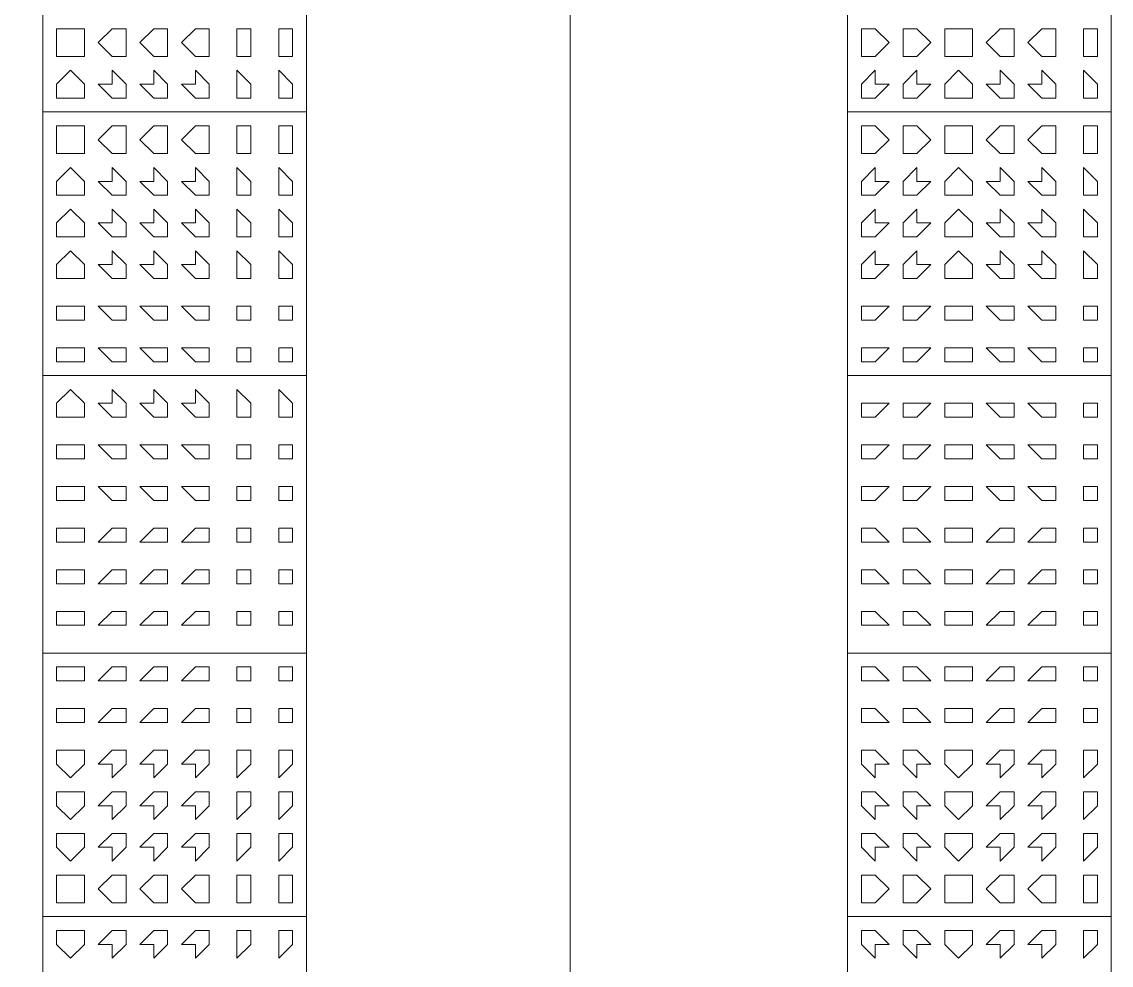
# Model space of a CAD drawing. Header units: millimetres. Extents: x -4011 to 126995, y -1911 to 106700.
# Drawn here: x 91780 to 93000, y 54785 to 55842 of the extents above; entities that cross this region are included whole.
import ezdxf

# ---------------------------------------------------------------- set-up
doc = ezdxf.new("R2010")
doc.units = ezdxf.units.MM
doc.layers.add('PDF_형상', color=7, linetype='Continuous')

msp = doc.modelspace()

# ---------------------------------------------------------------- linework, layer by layer
at = {"layer": 'PDF_형상', "lineweight": 5}
msp.add_lwpolyline([(92393.8, 50378.2), (92393.8, 61740.9), (87854.9, 61740.9), (86456, 60932.6)], dxfattribs=at)
for points in [[(91803.1, 55740.9), (91803.1, 56036.3), (92098.4, 56036.3), (92098.4, 55740.9)], [(92704.7, 56036.3), (92704.7, 55740.9), (93000, 55740.9), (93000, 56036.3)], [(91849.7, 55818.7), (91849.7, 55834.2), (91834.2, 55834.2), (91818.7, 55834.2), (91818.7, 55818.7), (91818.7, 55803.1), (91834.2, 55803.1), (91849.7, 55803.1)], [(91896.4, 55818.7), (91896.4, 55834.2), (91880.8, 55834.2), (91865.3, 55818.7), (91880.8, 55803.1), (91896.4, 55803.1)], [(91943, 55818.7), (91943, 55834.2), (91927.5, 55834.2), (91911.9, 55818.7), (91927.5, 55803.1), (91943, 55803.1)], [(91989.6, 55818.7), (91989.6, 55834.2), (91974.1, 55834.2), (91958.5, 55818.7), (91974.1, 55803.1), (91989.6, 55803.1)], [(92036.3, 55818.7), (92036.3, 55834.2), (92020.7, 55834.2), (92020.7, 55818.7), (92020.7, 55803.1), (92036.3, 55803.1)], [(92082.9, 55818.7), (92082.9, 55834.2), (92067.4, 55834.2), (92067.4, 55818.7), (92067.4, 55803.1), (92082.9, 55803.1)], [(92751.3, 55818.7), (92735.7, 55834.2), (92720.2, 55834.2), (92720.2, 55818.7), (92720.2, 55803.1), (92735.7, 55803.1)], [(92797.9, 55818.7), (92782.4, 55834.2), (92766.8, 55834.2), (92766.8, 55818.7), (92766.8, 55803.1), (92782.4, 55803.1)], [(92844.6, 55818.7), (92844.6, 55834.2), (92829, 55834.2), (92813.5, 55834.2), (92813.5, 55818.7), (92813.5, 55803.1), (92829, 55803.1), (92844.6, 55803.1)], [(92891.2, 55818.7), (92891.2, 55834.2), (92875.6, 55834.2), (92860.1, 55818.7), (92875.6, 55803.1), (92891.2, 55803.1)], [(92937.8, 55818.7), (92937.8, 55834.2), (92922.3, 55834.2), (92906.7, 55818.7), (92922.3, 55803.1), (92937.8, 55803.1)], [(92984.5, 55818.7), (92984.5, 55834.2), (92968.9, 55834.2), (92968.9, 55818.7), (92968.9, 55803.1), (92984.5, 55803.1)], [(91849.7, 55772), (91834.2, 55787.6), (91818.7, 55772), (91818.7, 55756.5), (91834.2, 55756.5), (91849.7, 55756.5)], [(91896.4, 55772), (91880.8, 55787.6), (91880.8, 55772), (91865.3, 55772), (91880.8, 55756.5), (91896.4, 55756.5)], [(91943, 55772), (91927.5, 55787.6), (91927.5, 55772), (91911.9, 55772), (91927.5, 55756.5), (91943, 55756.5)], [(91989.6, 55772), (91974.1, 55787.6), (91974.1, 55772), (91958.5, 55772), (91974.1, 55756.5), (91989.6, 55756.5)], [(92036.3, 55772), (92020.7, 55787.6), (92020.7, 55772), (92020.7, 55756.5), (92036.3, 55756.5)], [(92082.9, 55772), (92067.4, 55787.6), (92067.4, 55772), (92067.4, 55756.5), (92082.9, 55756.5)], [(92751.3, 55772), (92735.7, 55772), (92735.7, 55787.6), (92720.2, 55772), (92720.2, 55756.5), (92735.7, 55756.5)], [(92797.9, 55772), (92782.4, 55772), (92782.4, 55787.6), (92766.8, 55772), (92766.8, 55756.5), (92782.4, 55756.5)], [(92844.6, 55772), (92829, 55787.6), (92813.5, 55772), (92813.5, 55756.5), (92829, 55756.5), (92844.6, 55756.5)], [(92891.2, 55772), (92875.6, 55787.6), (92875.6, 55772), (92860.1, 55772), (92875.6, 55756.5), (92891.2, 55756.5)], [(92937.8, 55772), (92922.3, 55787.6), (92922.3, 55772), (92906.7, 55772), (92922.3, 55756.5), (92937.8, 55756.5)], [(92984.5, 55772), (92968.9, 55787.6), (92968.9, 55772), (92968.9, 55756.5), (92984.5, 55756.5)], [(91803.1, 55445.6), (91803.1, 55740.9), (92098.4, 55740.9), (92098.4, 55445.6)], [(92704.7, 55740.9), (92704.7, 55445.6), (93000, 55445.6), (93000, 55740.9)], [(91849.7, 55709.8), (91849.7, 55725.4), (91834.2, 55725.4), (91818.7, 55725.4), (91818.7, 55709.8), (91818.7, 55694.3), (91834.2, 55694.3), (91849.7, 55694.3)], [(91896.4, 55709.8), (91896.4, 55725.4), (91880.8, 55725.4), (91865.3, 55709.8), (91880.8, 55694.3), (91896.4, 55694.3)], [(91943, 55709.8), (91943, 55725.4), (91927.5, 55725.4), (91911.9, 55709.8), (91927.5, 55694.3), (91943, 55694.3)], [(91989.6, 55709.8), (91989.6, 55725.4), (91974.1, 55725.4), (91958.5, 55709.8), (91974.1, 55694.3), (91989.6, 55694.3)], [(92036.3, 55709.8), (92036.3, 55725.4), (92020.7, 55725.4), (92020.7, 55709.8), (92020.7, 55694.3), (92036.3, 55694.3)], [(92082.9, 55709.8), (92082.9, 55725.4), (92067.4, 55725.4), (92067.4, 55709.8), (92067.4, 55694.3), (92082.9, 55694.3)], [(92751.3, 55709.8), (92735.7, 55725.4), (92720.2, 55725.4), (92720.2, 55709.8), (92720.2, 55694.3), (92735.7, 55694.3)], [(92797.9, 55709.8), (92782.4, 55725.4), (92766.8, 55725.4), (92766.8, 55709.8), (92766.8, 55694.3), (92782.4, 55694.3)], [(92844.6, 55709.8), (92844.6, 55725.4), (92829, 55725.4), (92813.5, 55725.4), (92813.5, 55709.8), (92813.5, 55694.3), (92829, 55694.3), (92844.6, 55694.3)], [(92891.2, 55709.8), (92891.2, 55725.4), (92875.6, 55725.4), (92860.1, 55709.8), (92875.6, 55694.3), (92891.2, 55694.3)], [(92937.8, 55709.8), (92937.8, 55725.4), (92922.3, 55725.4), (92906.7, 55709.8), (92922.3, 55694.3), (92937.8, 55694.3)], [(92984.5, 55709.8), (92984.5, 55725.4), (92968.9, 55725.4), (92968.9, 55709.8), (92968.9, 55694.3), (92984.5, 55694.3)], [(91849.7, 55663.2), (91834.2, 55678.8), (91818.7, 55663.2), (91818.7, 55647.7), (91834.2, 55647.7), (91849.7, 55647.7)], [(91896.4, 55663.2), (91880.8, 55678.8), (91880.8, 55663.2), (91865.3, 55663.2), (91880.8, 55647.7), (91896.4, 55647.7)], [(91943, 55663.2), (91927.5, 55678.8), (91927.5, 55663.2), (91911.9, 55663.2), (91927.5, 55647.7), (91943, 55647.7)], [(91989.6, 55663.2), (91974.1, 55678.8), (91974.1, 55663.2), (91958.5, 55663.2), (91974.1, 55647.7), (91989.6, 55647.7)], [(92036.3, 55663.2), (92020.7, 55678.8), (92020.7, 55663.2), (92020.7, 55647.7), (92036.3, 55647.7)], [(92082.9, 55663.2), (92067.4, 55678.8), (92067.4, 55663.2), (92067.4, 55647.7), (92082.9, 55647.7)], [(92751.3, 55663.2), (92735.7, 55663.2), (92735.7, 55678.8), (92720.2, 55663.2), (92720.2, 55647.7), (92735.7, 55647.7)], [(92797.9, 55663.2), (92782.4, 55663.2), (92782.4, 55678.8), (92766.8, 55663.2), (92766.8, 55647.7), (92782.4, 55647.7)], [(92844.6, 55663.2), (92829, 55678.8), (92813.5, 55663.2), (92813.5, 55647.7), (92829, 55647.7), (92844.6, 55647.7)], [(92891.2, 55663.2), (92875.6, 55678.8), (92875.6, 55663.2), (92860.1, 55663.2), (92875.6, 55647.7), (92891.2, 55647.7)], [(92937.8, 55663.2), (92922.3, 55678.8), (92922.3, 55663.2), (92906.7, 55663.2), (92922.3, 55647.7), (92937.8, 55647.7)], [(92984.5, 55663.2), (92968.9, 55678.8), (92968.9, 55663.2), (92968.9, 55647.7), (92984.5, 55647.7)], [(91849.7, 55616.6), (91834.2, 55632.1), (91818.7, 55616.6), (91818.7, 55601), (91834.2, 55601), (91849.7, 55601)], [(91896.4, 55616.6), (91880.8, 55632.1), (91880.8, 55616.6), (91865.3, 55616.6), (91880.8, 55601), (91896.4, 55601)], [(91943, 55616.6), (91927.5, 55632.1), (91927.5, 55616.6), (91911.9, 55616.6), (91927.5, 55601), (91943, 55601)], [(91989.6, 55616.6), (91974.1, 55632.1), (91974.1, 55616.6), (91958.5, 55616.6), (91974.1, 55601), (91989.6, 55601)], [(92036.3, 55616.6), (92020.7, 55632.1), (92020.7, 55616.6), (92020.7, 55601), (92036.3, 55601)], [(92082.9, 55616.6), (92067.4, 55632.1), (92067.4, 55616.6), (92067.4, 55601), (92082.9, 55601)], [(92751.3, 55616.6), (92735.7, 55616.6), (92735.7, 55632.1), (92720.2, 55616.6), (92720.2, 55601), (92735.7, 55601)], [(92797.9, 55616.6), (92782.4, 55616.6), (92782.4, 55632.1), (92766.8, 55616.6), (92766.8, 55601), (92782.4, 55601)], [(92844.6, 55616.6), (92829, 55632.1), (92813.5, 55616.6), (92813.5, 55601), (92829, 55601), (92844.6, 55601)], [(92891.2, 55616.6), (92875.6, 55632.1), (92875.6, 55616.6), (92860.1, 55616.6), (92875.6, 55601), (92891.2, 55601)], [(92937.8, 55616.6), (92922.3, 55632.1), (92922.3, 55616.6), (92906.7, 55616.6), (92922.3, 55601), (92937.8, 55601)], [(92984.5, 55616.6), (92968.9, 55632.1), (92968.9, 55616.6), (92968.9, 55601), (92984.5, 55601)], [(91849.7, 55569.9), (91834.2, 55585.5), (91818.7, 55569.9), (91818.7, 55554.4), (91834.2, 55554.4), (91849.7, 55554.4)], [(91896.4, 55569.9), (91880.8, 55585.5), (91880.8, 55569.9), (91865.3, 55569.9), (91880.8, 55554.4), (91896.4, 55554.4)], [(91943, 55569.9), (91927.5, 55585.5), (91927.5, 55569.9), (91911.9, 55569.9), (91927.5, 55554.4), (91943, 55554.4)], [(91989.6, 55569.9), (91974.1, 55585.5), (91974.1, 55569.9), (91958.5, 55569.9), (91974.1, 55554.4), (91989.6, 55554.4)], [(92036.3, 55569.9), (92020.7, 55585.5), (92020.7, 55569.9), (92020.7, 55554.4), (92036.3, 55554.4)], [(92082.9, 55569.9), (92067.4, 55585.5), (92067.4, 55569.9), (92067.4, 55554.4), (92082.9, 55554.4)], [(92751.3, 55569.9), (92735.7, 55569.9), (92735.7, 55585.5), (92720.2, 55569.9), (92720.2, 55554.4), (92735.7, 55554.4)], [(92797.9, 55569.9), (92782.4, 55569.9), (92782.4, 55585.5), (92766.8, 55569.9), (92766.8, 55554.4), (92782.4, 55554.4)], [(92844.6, 55569.9), (92829, 55585.5), (92813.5, 55569.9), (92813.5, 55554.4), (92829, 55554.4), (92844.6, 55554.4)], [(92891.2, 55569.9), (92875.6, 55585.5), (92875.6, 55569.9), (92860.1, 55569.9), (92875.6, 55554.4), (92891.2, 55554.4)], [(92937.8, 55569.9), (92922.3, 55585.5), (92922.3, 55569.9), (92906.7, 55569.9), (92922.3, 55554.4), (92937.8, 55554.4)], [(92984.5, 55569.9), (92968.9, 55585.5), (92968.9, 55569.9), (92968.9, 55554.4), (92984.5, 55554.4)], [(91849.7, 55523.3), (91834.2, 55523.3), (91818.7, 55523.3), (91818.7, 55507.8), (91834.2, 55507.8), (91849.7, 55507.8)], [(91896.4, 55523.3), (91880.8, 55523.3), (91865.3, 55523.3), (91880.8, 55507.8), (91896.4, 55507.8)], [(91943, 55523.3), (91927.5, 55523.3), (91911.9, 55523.3), (91927.5, 55507.8), (91943, 55507.8)], [(91989.6, 55523.3), (91974.1, 55523.3), (91958.5, 55523.3), (91974.1, 55507.8), (91989.6, 55507.8)], [(92036.3, 55523.3), (92020.7, 55523.3), (92020.7, 55507.8), (92036.3, 55507.8)], [(92082.9, 55523.3), (92067.4, 55523.3), (92067.4, 55507.8), (92082.9, 55507.8)], [(92751.3, 55523.3), (92735.7, 55523.3), (92720.2, 55523.3), (92720.2, 55507.8), (92735.7, 55507.8)], [(92797.9, 55523.3), (92782.4, 55523.3), (92766.8, 55523.3), (92766.8, 55507.8), (92782.4, 55507.8)], [(92844.6, 55523.3), (92829, 55523.3), (92813.5, 55523.3), (92813.5, 55507.8), (92829, 55507.8), (92844.6, 55507.8)], [(92891.2, 55523.3), (92875.6, 55523.3), (92860.1, 55523.3), (92875.6, 55507.8), (92891.2, 55507.8)], [(92937.8, 55523.3), (92922.3, 55523.3), (92906.7, 55523.3), (92922.3, 55507.8), (92937.8, 55507.8)], [(92984.5, 55523.3), (92968.9, 55523.3), (92968.9, 55507.8), (92984.5, 55507.8)], [(91849.7, 55476.7), (91834.2, 55476.7), (91818.7, 55476.7), (91818.7, 55461.1), (91834.2, 55461.1), (91849.7, 55461.1)], [(91896.4, 55476.7), (91880.8, 55476.7), (91865.3, 55476.7), (91880.8, 55461.1), (91896.4, 55461.1)], [(91943, 55476.7), (91927.5, 55476.7), (91911.9, 55476.7), (91927.5, 55461.1), (91943, 55461.1)], [(91989.6, 55476.7), (91974.1, 55476.7), (91958.5, 55476.7), (91974.1, 55461.1), (91989.6, 55461.1)], [(92036.3, 55476.7), (92020.7, 55476.7), (92020.7, 55461.1), (92036.3, 55461.1)], [(92082.9, 55476.7), (92067.4, 55476.7), (92067.4, 55461.1), (92082.9, 55461.1)], [(92751.3, 55476.7), (92735.7, 55476.7), (92720.2, 55476.7), (92720.2, 55461.1), (92735.7, 55461.1)], [(92797.9, 55476.7), (92782.4, 55476.7), (92766.8, 55476.7), (92766.8, 55461.1), (92782.4, 55461.1)], [(92844.6, 55476.7), (92829, 55476.7), (92813.5, 55476.7), (92813.5, 55461.1), (92829, 55461.1), (92844.6, 55461.1)], [(92891.2, 55476.7), (92875.6, 55476.7), (92860.1, 55476.7), (92875.6, 55461.1), (92891.2, 55461.1)], [(92937.8, 55476.7), (92922.3, 55476.7), (92906.7, 55476.7), (92922.3, 55461.1), (92937.8, 55461.1)], [(92984.5, 55476.7), (92968.9, 55476.7), (92968.9, 55461.1), (92984.5, 55461.1)], [(91803.1, 55134.7), (91803.1, 55445.6), (92098.4, 55445.6), (92098.4, 55134.7)], [(92704.7, 55445.6), (92704.7, 55134.7), (93000, 55134.7), (93000, 55445.6)], [(91849.7, 55414.5), (91834.2, 55430.1), (91818.7, 55414.5), (91818.7, 55399), (91834.2, 55399), (91849.7, 55399)], [(91896.4, 55414.5), (91880.8, 55430.1), (91880.8, 55414.5), (91865.3, 55414.5), (91880.8, 55399), (91896.4, 55399)], [(91943, 55414.5), (91927.5, 55430.1), (91927.5, 55414.5), (91911.9, 55414.5), (91927.5, 55399), (91943, 55399)], [(91989.6, 55414.5), (91974.1, 55430.1), (91974.1, 55414.5), (91958.5, 55414.5), (91974.1, 55399), (91989.6, 55399)], [(92036.3, 55414.5), (92020.7, 55430.1), (92020.7, 55414.5), (92020.7, 55399), (92036.3, 55399)], [(92082.9, 55414.5), (92067.4, 55430.1), (92067.4, 55414.5), (92067.4, 55399), (92082.9, 55399)], [(92751.3, 55414.5), (92735.7, 55414.5), (92720.2, 55414.5), (92720.2, 55399), (92735.7, 55399)], [(92797.9, 55414.5), (92782.4, 55414.5), (92766.8, 55414.5), (92766.8, 55399), (92782.4, 55399)], [(92844.6, 55414.5), (92829, 55414.5), (92813.5, 55414.5), (92813.5, 55399), (92829, 55399), (92844.6, 55399)], [(92891.2, 55414.5), (92875.6, 55414.5), (92860.1, 55414.5), (92875.6, 55399), (92891.2, 55399)], [(92937.8, 55414.5), (92922.3, 55414.5), (92906.7, 55414.5), (92922.3, 55399), (92937.8, 55399)], [(92984.5, 55414.5), (92968.9, 55414.5), (92968.9, 55399), (92984.5, 55399)], [(91849.7, 55367.9), (91834.2, 55367.9), (91818.7, 55367.9), (91818.7, 55352.3), (91834.2, 55352.3), (91849.7, 55352.3)], [(91896.4, 55367.9), (91880.8, 55367.9), (91865.3, 55367.9), (91880.8, 55352.3), (91896.4, 55352.3)], [(91943, 55367.9), (91927.5, 55367.9), (91911.9, 55367.9), (91927.5, 55352.3), (91943, 55352.3)], [(91989.6, 55367.9), (91974.1, 55367.9), (91958.5, 55367.9), (91974.1, 55352.3), (91989.6, 55352.3)], [(92036.3, 55367.9), (92020.7, 55367.9), (92020.7, 55352.3), (92036.3, 55352.3)], [(92082.9, 55367.9), (92067.4, 55367.9), (92067.4, 55352.3), (92082.9, 55352.3)], [(92751.3, 55367.9), (92735.7, 55367.9), (92720.2, 55367.9), (92720.2, 55352.3), (92735.7, 55352.3)], [(92797.9, 55367.9), (92782.4, 55367.9), (92766.8, 55367.9), (92766.8, 55352.3), (92782.4, 55352.3)], [(92844.6, 55367.9), (92829, 55367.9), (92813.5, 55367.9), (92813.5, 55352.3), (92829, 55352.3), (92844.6, 55352.3)], [(92891.2, 55367.9), (92875.6, 55367.9), (92860.1, 55367.9), (92875.6, 55352.3), (92891.2, 55352.3)], [(92937.8, 55367.9), (92922.3, 55367.9), (92906.7, 55367.9), (92922.3, 55352.3), (92937.8, 55352.3)], [(92984.5, 55367.9), (92968.9, 55367.9), (92968.9, 55352.3), (92984.5, 55352.3)], [(91849.7, 55321.2), (91834.2, 55321.2), (91818.7, 55321.2), (91818.7, 55305.7), (91834.2, 55305.7), (91849.7, 55305.7)], [(91896.4, 55321.2), (91880.8, 55321.2), (91865.3, 55321.2), (91880.8, 55305.7), (91896.4, 55305.7)], [(91943, 55321.2), (91927.5, 55321.2), (91911.9, 55321.2), (91927.5, 55305.7), (91943, 55305.7)], [(91989.6, 55321.2), (91974.1, 55321.2), (91958.5, 55321.2), (91974.1, 55305.7), (91989.6, 55305.7)], [(92036.3, 55321.2), (92020.7, 55321.2), (92020.7, 55305.7), (92036.3, 55305.7)], [(92082.9, 55321.2), (92067.4, 55321.2), (92067.4, 55305.7), (92082.9, 55305.7)], [(92751.3, 55321.2), (92735.7, 55321.2), (92720.2, 55321.2), (92720.2, 55305.7), (92735.7, 55305.7)], [(92797.9, 55321.2), (92782.4, 55321.2), (92766.8, 55321.2), (92766.8, 55305.7), (92782.4, 55305.7)], [(92844.6, 55321.2), (92829, 55321.2), (92813.5, 55321.2), (92813.5, 55305.7), (92829, 55305.7), (92844.6, 55305.7)], [(92891.2, 55321.2), (92875.6, 55321.2), (92860.1, 55321.2), (92875.6, 55305.7), (92891.2, 55305.7)], [(92937.8, 55321.2), (92922.3, 55321.2), (92906.7, 55321.2), (92922.3, 55305.7), (92937.8, 55305.7)], [(92984.5, 55321.2), (92968.9, 55321.2), (92968.9, 55305.7), (92984.5, 55305.7)], [(91849.7, 55259.1), (91849.7, 55274.6), (91834.2, 55274.6), (91818.7, 55274.6), (91818.7, 55259.1), (91834.2, 55259.1)], [(91896.4, 55259.1), (91896.4, 55274.6), (91880.8, 55274.6), (91865.3, 55259.1), (91880.8, 55259.1)], [(91943, 55259.1), (91943, 55274.6), (91927.5, 55274.6), (91911.9, 55259.1), (91927.5, 55259.1)], [(91989.6, 55259.1), (91989.6, 55274.6), (91974.1, 55274.6), (91958.5, 55259.1), (91974.1, 55259.1)], [(92036.3, 55259.1), (92036.3, 55274.6), (92020.7, 55274.6), (92020.7, 55259.1)], [(92082.9, 55259.1), (92082.9, 55274.6), (92067.4, 55274.6), (92067.4, 55259.1)], [(92751.3, 55259.1), (92735.7, 55274.6), (92720.2, 55274.6), (92720.2, 55259.1), (92735.7, 55259.1)], [(92797.9, 55259.1), (92782.4, 55274.6), (92766.8, 55274.6), (92766.8, 55259.1), (92782.4, 55259.1)], [(92844.6, 55259.1), (92844.6, 55274.6), (92829, 55274.6), (92813.5, 55274.6), (92813.5, 55259.1), (92829, 55259.1)], [(92891.2, 55259.1), (92891.2, 55274.6), (92875.6, 55274.6), (92860.1, 55259.1), (92875.6, 55259.1)], [(92937.8, 55259.1), (92937.8, 55274.6), (92922.3, 55274.6), (92906.7, 55259.1), (92922.3, 55259.1)], [(92984.5, 55259.1), (92984.5, 55274.6), (92968.9, 55274.6), (92968.9, 55259.1)], [(91849.7, 55212.4), (91849.7, 55228), (91834.2, 55228), (91818.7, 55228), (91818.7, 55212.4), (91834.2, 55212.4)], [(91896.4, 55212.4), (91896.4, 55228), (91880.8, 55228), (91865.3, 55212.4), (91880.8, 55212.4)], [(91943, 55212.4), (91943, 55228), (91927.5, 55228), (91911.9, 55212.4), (91927.5, 55212.4)], [(91989.6, 55212.4), (91989.6, 55228), (91974.1, 55228), (91958.5, 55212.4), (91974.1, 55212.4)], [(92036.3, 55212.4), (92036.3, 55228), (92020.7, 55228), (92020.7, 55212.4)], [(92082.9, 55212.4), (92082.9, 55228), (92067.4, 55228), (92067.4, 55212.4)], [(92751.3, 55212.4), (92735.7, 55228), (92720.2, 55228), (92720.2, 55212.4), (92735.7, 55212.4)], [(92797.9, 55212.4), (92782.4, 55228), (92766.8, 55228), (92766.8, 55212.4), (92782.4, 55212.4)], [(92844.6, 55212.4), (92844.6, 55228), (92829, 55228), (92813.5, 55228), (92813.5, 55212.4), (92829, 55212.4)], [(92891.2, 55212.4), (92891.2, 55228), (92875.6, 55228), (92860.1, 55212.4), (92875.6, 55212.4)], [(92937.8, 55212.4), (92937.8, 55228), (92922.3, 55228), (92906.7, 55212.4), (92922.3, 55212.4)], [(92984.5, 55212.4), (92984.5, 55228), (92968.9, 55228), (92968.9, 55212.4)], [(91849.7, 55165.8), (91849.7, 55181.3), (91834.2, 55181.3), (91818.7, 55181.3), (91818.7, 55165.8), (91834.2, 55165.8)], [(91896.4, 55165.8), (91896.4, 55181.3), (91880.8, 55181.3), (91865.3, 55165.8), (91880.8, 55165.8)], [(91943, 55165.8), (91943, 55181.3), (91927.5, 55181.3), (91911.9, 55165.8), (91927.5, 55165.8)], [(91989.6, 55165.8), (91989.6, 55181.3), (91974.1, 55181.3), (91958.5, 55165.8), (91974.1, 55165.8)], [(92036.3, 55165.8), (92036.3, 55181.3), (92020.7, 55181.3), (92020.7, 55165.8)], [(92082.9, 55165.8), (92082.9, 55181.3), (92067.4, 55181.3), (92067.4, 55165.8)], [(92751.3, 55165.8), (92735.7, 55181.3), (92720.2, 55181.3), (92720.2, 55165.8), (92735.7, 55165.8)], [(92797.9, 55165.8), (92782.4, 55181.3), (92766.8, 55181.3), (92766.8, 55165.8), (92782.4, 55165.8)], [(92844.6, 55165.8), (92844.6, 55181.3), (92829, 55181.3), (92813.5, 55181.3), (92813.5, 55165.8), (92829, 55165.8)], [(92891.2, 55165.8), (92891.2, 55181.3), (92875.6, 55181.3), (92860.1, 55165.8), (92875.6, 55165.8)], [(92937.8, 55165.8), (92937.8, 55181.3), (92922.3, 55181.3), (92906.7, 55165.8), (92922.3, 55165.8)], [(92984.5, 55165.8), (92984.5, 55181.3), (92968.9, 55181.3), (92968.9, 55165.8)], [(91803.1, 54839.4), (91803.1, 55134.7), (92098.4, 55134.7), (92098.4, 54839.4)], [(92704.7, 55134.7), (92704.7, 54839.4), (93000, 54839.4), (93000, 55134.7)], [(91849.7, 55103.6), (91849.7, 55119.2), (91834.2, 55119.2), (91818.7, 55119.2), (91818.7, 55103.6), (91834.2, 55103.6)], [(91896.4, 55103.6), (91896.4, 55119.2), (91880.8, 55119.2), (91865.3, 55103.6), (91880.8, 55103.6)], [(91943, 55103.6), (91943, 55119.2), (91927.5, 55119.2), (91911.9, 55103.6), (91927.5, 55103.6)], [(91989.6, 55103.6), (91989.6, 55119.2), (91974.1, 55119.2), (91958.5, 55103.6), (91974.1, 55103.6)], [(92036.3, 55103.6), (92036.3, 55119.2), (92020.7, 55119.2), (92020.7, 55103.6)], [(92082.9, 55103.6), (92082.9, 55119.2), (92067.4, 55119.2), (92067.4, 55103.6)], [(92751.3, 55103.6), (92735.7, 55119.2), (92720.2, 55119.2), (92720.2, 55103.6), (92735.7, 55103.6)], [(92797.9, 55103.6), (92782.4, 55119.2), (92766.8, 55119.2), (92766.8, 55103.6), (92782.4, 55103.6)], [(92844.6, 55103.6), (92844.6, 55119.2), (92829, 55119.2), (92813.5, 55119.2), (92813.5, 55103.6), (92829, 55103.6)], [(92891.2, 55103.6), (92891.2, 55119.2), (92875.6, 55119.2), (92860.1, 55103.6), (92875.6, 55103.6)], [(92937.8, 55103.6), (92937.8, 55119.2), (92922.3, 55119.2), (92906.7, 55103.6), (92922.3, 55103.6)], [(92984.5, 55103.6), (92984.5, 55119.2), (92968.9, 55119.2), (92968.9, 55103.6)], [(91849.7, 55057), (91849.7, 55072.5), (91834.2, 55072.5), (91818.7, 55072.5), (91818.7, 55057), (91834.2, 55057)], [(91896.4, 55057), (91896.4, 55072.5), (91880.8, 55072.5), (91865.3, 55057), (91880.8, 55057)], [(91943, 55057), (91943, 55072.5), (91927.5, 55072.5), (91911.9, 55057), (91927.5, 55057)], [(91989.6, 55057), (91989.6, 55072.5), (91974.1, 55072.5), (91958.5, 55057), (91974.1, 55057)], [(92036.3, 55057), (92036.3, 55072.5), (92020.7, 55072.5), (92020.7, 55057)], [(92082.9, 55057), (92082.9, 55072.5), (92067.4, 55072.5), (92067.4, 55057)], [(92751.3, 55057), (92735.7, 55072.5), (92720.2, 55072.5), (92720.2, 55057), (92735.7, 55057)], [(92797.9, 55057), (92782.4, 55072.5), (92766.8, 55072.5), (92766.8, 55057), (92782.4, 55057)], [(92844.6, 55057), (92844.6, 55072.5), (92829, 55072.5), (92813.5, 55072.5), (92813.5, 55057), (92829, 55057)], [(92891.2, 55057), (92891.2, 55072.5), (92875.6, 55072.5), (92860.1, 55057), (92875.6, 55057)], [(92937.8, 55057), (92937.8, 55072.5), (92922.3, 55072.5), (92906.7, 55057), (92922.3, 55057)], [(92984.5, 55057), (92984.5, 55072.5), (92968.9, 55072.5), (92968.9, 55057)], [(91849.7, 55010.4), (91849.7, 55025.9), (91834.2, 55025.9), (91818.7, 55025.9), (91818.7, 55010.4), (91834.2, 54994.8)], [(91896.4, 55010.4), (91896.4, 55025.9), (91880.8, 55025.9), (91865.3, 55010.4), (91880.8, 55010.4), (91880.8, 54994.8)], [(91943, 55010.4), (91943, 55025.9), (91927.5, 55025.9), (91911.9, 55010.4), (91927.5, 55010.4), (91927.5, 54994.8)], [(91989.6, 55010.4), (91989.6, 55025.9), (91974.1, 55025.9), (91958.5, 55010.4), (91974.1, 55010.4), (91974.1, 54994.8)], [(92036.3, 55010.4), (92036.3, 55025.9), (92020.7, 55025.9), (92020.7, 55010.4), (92020.7, 54994.8)], [(92082.9, 55010.4), (92082.9, 55025.9), (92067.4, 55025.9), (92067.4, 55010.4), (92067.4, 54994.8)], [(92751.3, 55010.4), (92735.7, 55025.9), (92720.2, 55025.9), (92720.2, 55010.4), (92735.7, 54994.8), (92735.7, 55010.4)], [(92797.9, 55010.4), (92782.4, 55025.9), (92766.8, 55025.9), (92766.8, 55010.4), (92782.4, 54994.8), (92782.4, 55010.4)], [(92844.6, 55010.4), (92844.6, 55025.9), (92829, 55025.9), (92813.5, 55025.9), (92813.5, 55010.4), (92829, 54994.8)], [(92891.2, 55010.4), (92891.2, 55025.9), (92875.6, 55025.9), (92860.1, 55010.4), (92875.6, 55010.4), (92875.6, 54994.8)], [(92937.8, 55010.4), (92937.8, 55025.9), (92922.3, 55025.9), (92906.7, 55010.4), (92922.3, 55010.4), (92922.3, 54994.8)], [(92984.5, 55010.4), (92984.5, 55025.9), (92968.9, 55025.9), (92968.9, 55010.4), (92968.9, 54994.8)], [(91849.7, 54963.7), (91849.7, 54979.3), (91834.2, 54979.3), (91818.7, 54979.3), (91818.7, 54963.7), (91834.2, 54948.2)], [(91896.4, 54963.7), (91896.4, 54979.3), (91880.8, 54979.3), (91865.3, 54963.7), (91880.8, 54963.7), (91880.8, 54948.2)], [(91943, 54963.7), (91943, 54979.3), (91927.5, 54979.3), (91911.9, 54963.7), (91927.5, 54963.7), (91927.5, 54948.2)], [(91989.6, 54963.7), (91989.6, 54979.3), (91974.1, 54979.3), (91958.5, 54963.7), (91974.1, 54963.7), (91974.1, 54948.2)], [(92036.3, 54963.7), (92036.3, 54979.3), (92020.7, 54979.3), (92020.7, 54963.7), (92020.7, 54948.2)], [(92082.9, 54963.7), (92082.9, 54979.3), (92067.4, 54979.3), (92067.4, 54963.7), (92067.4, 54948.2)], [(92751.3, 54963.7), (92735.7, 54979.3), (92720.2, 54979.3), (92720.2, 54963.7), (92735.7, 54948.2), (92735.7, 54963.7)], [(92797.9, 54963.7), (92782.4, 54979.3), (92766.8, 54979.3), (92766.8, 54963.7), (92782.4, 54948.2), (92782.4, 54963.7)], [(92844.6, 54963.7), (92844.6, 54979.3), (92829, 54979.3), (92813.5, 54979.3), (92813.5, 54963.7), (92829, 54948.2)], [(92891.2, 54963.7), (92891.2, 54979.3), (92875.6, 54979.3), (92860.1, 54963.7), (92875.6, 54963.7), (92875.6, 54948.2)], [(92937.8, 54963.7), (92937.8, 54979.3), (92922.3, 54979.3), (92906.7, 54963.7), (92922.3, 54963.7), (92922.3, 54948.2)], [(92984.5, 54963.7), (92984.5, 54979.3), (92968.9, 54979.3), (92968.9, 54963.7), (92968.9, 54948.2)], [(91849.7, 54917.1), (91849.7, 54932.6), (91834.2, 54932.6), (91818.7, 54932.6), (91818.7, 54917.1), (91834.2, 54901.6)], [(91896.4, 54917.1), (91896.4, 54932.6), (91880.8, 54932.6), (91865.3, 54917.1), (91880.8, 54917.1), (91880.8, 54901.6)], [(91943, 54917.1), (91943, 54932.6), (91927.5, 54932.6), (91911.9, 54917.1), (91927.5, 54917.1), (91927.5, 54901.6)], [(91989.6, 54917.1), (91989.6, 54932.6), (91974.1, 54932.6), (91958.5, 54917.1), (91974.1, 54917.1), (91974.1, 54901.6)], [(92036.3, 54917.1), (92036.3, 54932.6), (92020.7, 54932.6), (92020.7, 54917.1), (92020.7, 54901.6)], [(92082.9, 54917.1), (92082.9, 54932.6), (92067.4, 54932.6), (92067.4, 54917.1), (92067.4, 54901.6)], [(92751.3, 54917.1), (92735.7, 54932.6), (92720.2, 54932.6), (92720.2, 54917.1), (92735.7, 54901.6), (92735.7, 54917.1)], [(92797.9, 54917.1), (92782.4, 54932.6), (92766.8, 54932.6), (92766.8, 54917.1), (92782.4, 54901.6), (92782.4, 54917.1)], [(92844.6, 54917.1), (92844.6, 54932.6), (92829, 54932.6), (92813.5, 54932.6), (92813.5, 54917.1), (92829, 54901.6)], [(92891.2, 54917.1), (92891.2, 54932.6), (92875.6, 54932.6), (92860.1, 54917.1), (92875.6, 54917.1), (92875.6, 54901.6)], [(92937.8, 54917.1), (92937.8, 54932.6), (92922.3, 54932.6), (92906.7, 54917.1), (92922.3, 54917.1), (92922.3, 54901.6)], [(92984.5, 54917.1), (92984.5, 54932.6), (92968.9, 54932.6), (92968.9, 54917.1), (92968.9, 54901.6)], [(91849.7, 54870.5), (91849.7, 54886), (91834.2, 54886), (91818.7, 54886), (91818.7, 54870.5), (91818.7, 54854.9), (91834.2, 54854.9), (91849.7, 54854.9)], [(91896.4, 54870.5), (91896.4, 54886), (91880.8, 54886), (91865.3, 54870.5), (91880.8, 54854.9), (91896.4, 54854.9)], [(91943, 54870.5), (91943, 54886), (91927.5, 54886), (91911.9, 54870.5), (91927.5, 54854.9), (91943, 54854.9)], [(91989.6, 54870.5), (91989.6, 54886), (91974.1, 54886), (91958.5, 54870.5), (91974.1, 54854.9), (91989.6, 54854.9)], [(92036.3, 54870.5), (92036.3, 54886), (92020.7, 54886), (92020.7, 54870.5), (92020.7, 54854.9), (92036.3, 54854.9)], [(92082.9, 54870.5), (92082.9, 54886), (92067.4, 54886), (92067.4, 54870.5), (92067.4, 54854.9), (92082.9, 54854.9)], [(92751.3, 54870.5), (92735.7, 54886), (92720.2, 54886), (92720.2, 54870.5), (92720.2, 54854.9), (92735.7, 54854.9)], [(92797.9, 54870.5), (92782.4, 54886), (92766.8, 54886), (92766.8, 54870.5), (92766.8, 54854.9), (92782.4, 54854.9)], [(92844.6, 54870.5), (92844.6, 54886), (92829, 54886), (92813.5, 54886), (92813.5, 54870.5), (92813.5, 54854.9), (92829, 54854.9), (92844.6, 54854.9)], [(92891.2, 54870.5), (92891.2, 54886), (92875.6, 54886), (92860.1, 54870.5), (92875.6, 54854.9), (92891.2, 54854.9)], [(92937.8, 54870.5), (92937.8, 54886), (92922.3, 54886), (92906.7, 54870.5), (92922.3, 54854.9), (92937.8, 54854.9)], [(92984.5, 54870.5), (92984.5, 54886), (92968.9, 54886), (92968.9, 54870.5), (92968.9, 54854.9), (92984.5, 54854.9)], [(91803.1, 54544), (91803.1, 54839.4), (92098.4, 54839.4), (92098.4, 54544)], [(92704.7, 54544), (92704.7, 54839.4), (93000, 54839.4), (93000, 54544)], [(91849.7, 54808.3), (91849.7, 54823.8), (91834.2, 54823.8), (91818.7, 54823.8), (91818.7, 54808.3), (91834.2, 54792.7)], [(91896.4, 54808.3), (91896.4, 54823.8), (91880.8, 54823.8), (91865.3, 54808.3), (91880.8, 54808.3), (91880.8, 54792.7)], [(91943, 54808.3), (91943, 54823.8), (91927.5, 54823.8), (91911.9, 54808.3), (91927.5, 54808.3), (91927.5, 54792.7)], [(91989.6, 54808.3), (91989.6, 54823.8), (91974.1, 54823.8), (91958.5, 54808.3), (91974.1, 54808.3), (91974.1, 54792.7)], [(92036.3, 54808.3), (92036.3, 54823.8), (92020.7, 54823.8), (92020.7, 54808.3), (92020.7, 54792.7)], [(92082.9, 54808.3), (92082.9, 54823.8), (92067.4, 54823.8), (92067.4, 54808.3), (92067.4, 54792.7)], [(92751.3, 54808.3), (92735.7, 54823.8), (92720.2, 54823.8), (92720.2, 54808.3), (92735.7, 54792.7), (92735.7, 54808.3)], [(92797.9, 54808.3), (92782.4, 54823.8), (92766.8, 54823.8), (92766.8, 54808.3), (92782.4, 54792.7), (92782.4, 54808.3)], [(92844.6, 54808.3), (92844.6, 54823.8), (92829, 54823.8), (92813.5, 54823.8), (92813.5, 54808.3), (92829, 54792.7)], [(92891.2, 54808.3), (92891.2, 54823.8), (92875.6, 54823.8), (92860.1, 54808.3), (92875.6, 54808.3), (92875.6, 54792.7)], [(92937.8, 54808.3), (92937.8, 54823.8), (92922.3, 54823.8), (92906.7, 54808.3), (92922.3, 54808.3), (92922.3, 54792.7)], [(92984.5, 54808.3), (92984.5, 54823.8), (92968.9, 54823.8), (92968.9, 54808.3), (92968.9, 54792.7)]]:
    msp.add_lwpolyline(points, close=True, dxfattribs=at)

doc.saveas('drawing.dxf')
